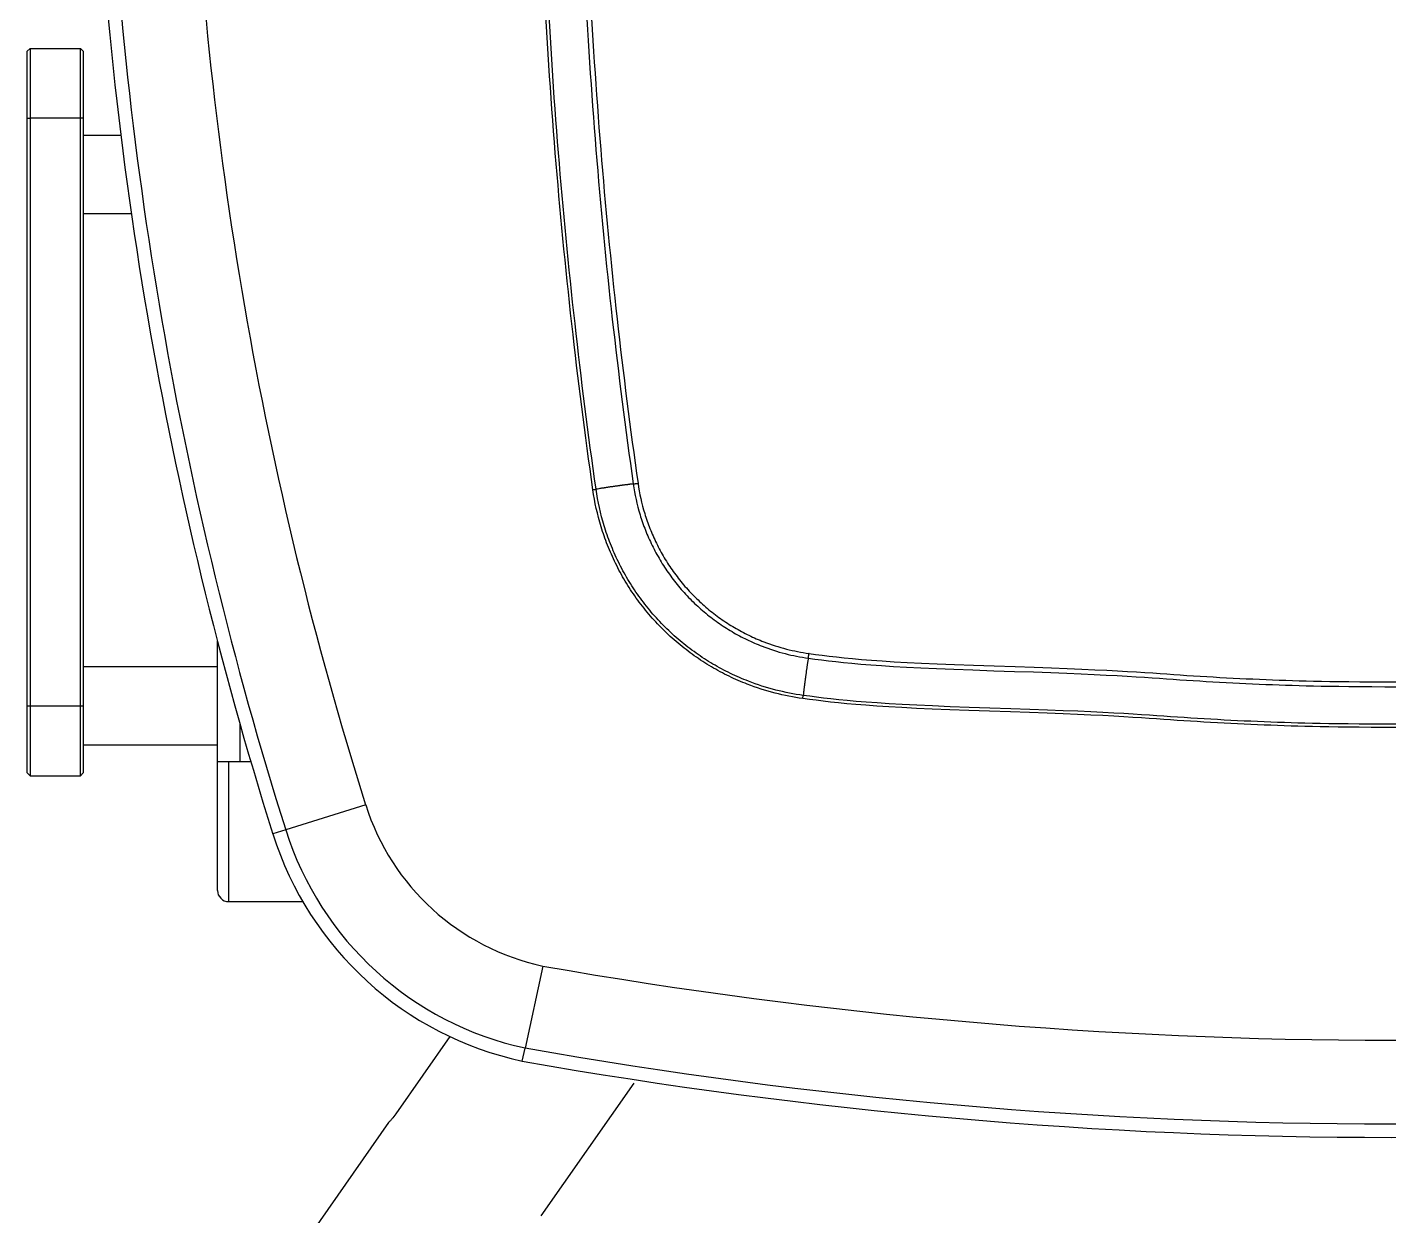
# Model space of a CAD drawing. Extents: x 2733443 to 3206532, y -1516114 to -1264405.
# Drawn here: x 2992565.7 to 2992776.5, y -1491577.2 to -1491393.2 of the extents above; entities that cross this region are included whole.
import ezdxf

# ---------------------------------------------------------------- set-up
doc = ezdxf.new("R2010")
doc.units = 0
doc.header["$MEASUREMENT"] = 0
doc.linetypes.add('1', pattern=[0, 0, 0])
doc.layers.get('0').update_dxf_attribs({"color": 250, "linetype": '1'})
doc.layers.add('furniture', color=33, linetype='Continuous')

# ---------------------------------------------------------------- blocks, each defined once
blk = doc.blocks.new('EQUIPMENT')
at = {"layer": 'furniture'}
for p, q in [((-39027.47, 10766.56), (-39027.04, 10766.99)), ((-39027.04, 10766.99), (-39019.24, 10766.99)), ((-39027.04, 10766.99), (-39027.04, 10756.17)), ((-39019.24, 10756.17), (-39019.24, 10766.99)), ((-39019.24, 10766.99), (-39018.81, 10766.56)), ((-39027.47, 10756.17), (-39027.47, 10766.56)), ((-39018.81, 10766.56), (-39018.81, 10756.17)), ((-39027.47, 10665.2), (-39027.47, 10756.17)), ((-39027.47, 10756.17), (-39027.04, 10756.17)), ((-39027.04, 10756.17), (-39027.04, 10665.2)), ((-39019.24, 10756.17), (-39027.04, 10756.17)), ((-39019.24, 10665.2), (-39019.24, 10756.17)), ((-39018.81, 10756.17), (-39019.24, 10756.17)), ((-39018.81, 10756.17), (-39018.81, 10665.2)), ((-39018.81, 10753.57), (-39012.98, 10753.57)), ((-39018.81, 10741.44), (-39011.36, 10741.44)), ((-38933.64, 10699.55), (-38933.82, 10699.53)), ((-38932.9, 10699.64), (-38932.93, 10699.64)), ((-38939.4, 10698.73), (-38939.41, 10698.73)), ((-38998.02, 10656.54), (-38998.02, 10675.2)), ((-38906.54, 10672.57), (-38906.56, 10672.4)), ((-38906.42, 10673.3), (-38906.43, 10673.28)), ((-39018.81, 10671.26), (-38998.02, 10671.26)), ((-38907.32, 10666.81), (-38907.33, 10666.79)), ((-39027.47, 10654.8), (-39027.47, 10665.2)), ((-39027.47, 10665.2), (-39027.04, 10665.2)), ((-39027.04, 10665.2), (-39019.24, 10665.2)), ((-39027.04, 10665.2), (-39027.04, 10654.37)), ((-39019.24, 10654.37), (-39019.24, 10665.2)), ((-39019.24, 10665.2), (-39018.81, 10665.2)), ((-39018.81, 10665.2), (-39018.81, 10654.8)), ((-38994.55, 10662.45), (-38994.55, 10656.54)), ((-39018.81, 10659.14), (-38998.02, 10659.14)), ((-38998.02, 10636.61), (-38998.02, 10656.54)), ((-38996.29, 10656.54), (-38998.02, 10656.54)), ((-38994.55, 10656.54), (-38996.29, 10656.54)), ((-38996.29, 10656.54), (-38996.29, 10634.88)), ((-38992.84, 10656.54), (-38994.55, 10656.54)), ((-38992.75, 10656.54), (-38992.84, 10656.54)), ((-39027.47, 10654.8), (-39027.04, 10654.37)), ((-39027.04, 10654.37), (-39019.24, 10654.37)), ((-39019.24, 10654.37), (-39018.81, 10654.8)), ((-38975.07, 10649.88), (-38987.45, 10645.97)), ((-38987.45, 10645.97), (-38989.43, 10645.35)), ((-38996.29, 10634.88), (-38984.81, 10634.88)), ((-38947.65, 10624.9), (-38950.38, 10612.21)), ((-38962.04, 10613.98), (-38970.42, 10602.01)), ((-38950.82, 10610.18), (-38950.38, 10612.21)), ((-38947.89, 10586.23), (-38933.52, 10606.75)), ((-38971.51, 10600.65), (-39005.3, 10552.4))]:
    blk.add_line(p, q, dxfattribs=at)
for centre, radius, start, end in [((-38411.11, 10827.86), 606.44, 181.90213, 197.51538), ((-38411.11, 10827.86), 604.36, 182.11034, 197.51538), ((-38411.11, 10827.86), 591.38, 182.11034, 197.51538), ((-38917.94, 10568.47), 132.02, 98.2724, 98.3603), ((-38917.7, 10566.91), 133.59, 98.1877, 98.2747), ((-38917.78, 10567.33), 133.17, 98.095, 98.1824), ((-38917.81, 10567.67), 132.83, 98.0117, 98.0994), ((-38917.85, 10567.82), 132.67, 97.9193, 98.007), ((-38917.93, 10568.52), 131.96, 97.8363, 97.9242), ((-38918.09, 10569.57), 130.9, 97.743, 97.8314), ((-38918.28, 10571.06), 129.41, 97.6579, 97.7469), ((-38918.51, 10572.66), 127.78, 97.5632, 97.6527), ((-38918.77, 10574.73), 125.7, 97.48, 97.5703), ((-38919.06, 10576.83), 123.58, 97.3835, 97.4746), ((-38919.41, 10579.58), 120.81, 97.2941, 97.3863), ((-38919.77, 10582.46), 117.9, 97.2019, 97.2953), ((-38920.13, 10585.32), 115.02, 97.1088, 97.2034), ((-38920.43, 10587.65), 112.67, 97.009, 97.1043), ((-38920.98, 10592.25), 108.05, 96.9193, 97.0172), ((-38921.69, 10598.05), 102.2, 96.8157, 96.9174), ((-38949.48, 10833.54), 134.92, 276.7414, 276.7643), ((-38939.58, 10750.23), 51.03, 276.7499, 276.7962), ((-38940.39, 10756.95), 57.8, 276.8009, 276.8276), ((-38955.48, 10882.32), 184.07, 276.8535, 276.8601), ((-38941.95, 10770), 70.94, 276.8418, 276.8606), ((-38940.39, 10757.02), 57.87, 276.866, 276.8907), ((-38941.58, 10766.95), 67.86, 276.8832, 276.9039), ((-38942.35, 10773.21), 74.18, 276.9118, 276.9304), ((-38941.87, 10769.23), 70.17, 276.9331, 276.953), ((-38941.72, 10768), 68.93, 276.9491, 276.9695), ((-38941.92, 10769.71), 70.65, 276.9621, 276.982), ((-38942.05, 10770.73), 71.67, 276.99, 277.0097), ((-38942.05, 10770.76), 71.7, 277.0103, 277.03), ((-38942.09, 10771.04), 71.99, 277.033, 277.0527), ((-38942.14, 10771.6), 72.55, 277.0358, 277.0553), ((-38942.23, 10772.07), 73.03, 277.0806, 277.1001), ((-38942.26, 10772.44), 73.4, 277.0856, 277.1051), ((-38942.32, 10772.87), 73.83, 277.1079, 277.1273), ((-38942.35, 10773.28), 74.24, 277.1129, 277.1322), ((-38942.43, 10773.7), 74.67, 277.1572, 277.1764), ((-38942.46, 10774.09), 75.06, 277.162, 277.1812), ((-38942.52, 10774.47), 75.45, 277.1889, 277.208), ((-38942.55, 10774.86), 75.84, 277.1936, 277.2127), ((-38942.64, 10775.24), 76.22, 277.2398, 277.2588), ((-38942.64, 10775.61), 76.59, 277.225, 277.2439), ((-38942.72, 10775.97), 76.96, 277.2734, 277.2923), ((-38942.76, 10776.38), 77.37, 277.2804, 277.2993), ((-38961.91, 10836.54), 139.64, 279.0747, 279.0904), ((-38948.01, 10749.8), 51.79, 279.0741, 279.1064), ((-38948.89, 10755.32), 57.38, 279.0985, 279.1174), ((-38968.97, 10879.9), 183.57, 279.1428, 279.1474), ((-38950.82, 10767.02), 69.24, 279.1683, 279.1817), ((-38948.61, 10753.68), 55.72, 279.1315, 279.1492), ((-38950.07, 10762.44), 64.6, 279.1878, 279.2027), ((-38950.87, 10767.64), 69.86, 279.1738, 279.1873), ((-38950.19, 10763.16), 65.33, 279.2237, 279.2383), ((-38949.84, 10761.27), 63.41, 279.2043, 279.2193), ((-38950.01, 10762.16), 64.31, 279.2332, 279.248), ((-38950.01, 10762.29), 64.44, 279.2374, 279.2521), ((-38949.94, 10761.66), 63.8, 279.2767, 279.2915), ((-38949.83, 10761.2), 63.34, 279.2615, 279.2764), ((-38949.8, 10761.01), 63.14, 279.281, 279.2959), ((-38949.76, 10760.69), 62.82, 279.3054, 279.3204), ((-38949.71, 10760.38), 62.51, 279.3201, 279.3351), ((-38949.66, 10760.04), 62.16, 279.3398, 279.3549), ((-38949.62, 10759.73), 61.85, 279.3596, 279.3747), ((-38949.53, 10759.41), 61.52, 279.3493, 279.3644), ((-38949.52, 10759.09), 61.21, 279.3994, 279.4146), ((-38949.44, 10758.76), 60.86, 279.3892, 279.4044), ((-38949.39, 10758.44), 60.54, 279.4092, 279.4245), ((-38949.34, 10758.09), 60.18, 279.4344, 279.4497), ((-38949.27, 10757.8), 59.89, 279.4242, 279.4395), ((-38949.24, 10757.46), 59.55, 279.4699, 279.4853), ((-38949.15, 10756.97), 59.06, 279.4699, 279.4854), ((-38904.03, 10484.51), 217.12, 99.2662, 99.3744), ((-38924.98, 10613.7), 86.24, 99.1381, 99.3485), ((-38922.56, 10598.69), 101.45, 99.0233, 99.1425), ((-38891.67, 10400.38), 302.15, 98.8781, 98.9102), ((-38918.74, 10573.72), 126.7, 98.8002, 98.8852), ((-38921.87, 10594.46), 105.73, 98.7301, 98.8391), ((-38919.01, 10575.76), 124.65, 98.6333, 98.7247), ((-38917.23, 10563.78), 136.76, 98.5375, 98.6202), ((-38918.16, 10569.98), 130.49, 98.4498, 98.5376), ((-38918.39, 10571.63), 128.83, 98.3632, 98.4529), ((-38793.01, 10654.31), 114.99, 171.227, 171.3216), ((-38795.34, 10654.67), 112.63, 171.1298, 171.2252), ((-38799.9, 10655.39), 108.01, 171.036, 171.1339), ((-38805.67, 10656.3), 102.17, 170.9341, 171.0359), ((-39038.69, 10693.84), 133.85, 350.8575, 350.8806), ((-38956.5, 10680.66), 50.62, 350.8721, 350.9188), ((-39086.83, 10701.39), 182.58, 350.9556, 350.9622), ((-38963.13, 10681.73), 57.33, 350.9028, 350.9297), ((-38973, 10683.28), 67.32, 351.0075, 351.0283), ((-38963.2, 10681.74), 57.4, 350.9798, 351.0047), ((-38976.04, 10683.75), 70.4, 350.9781, 350.9972), ((-38975.27, 10683.64), 69.62, 351.0533, 351.0734), ((-38979.18, 10684.28), 73.58, 351.0148, 351.0336), ((-38976.73, 10683.89), 71.1, 351.0951, 351.1149), ((-38975.76, 10683.73), 70.11, 351.0825, 351.1025), ((-38974.02, 10683.45), 68.36, 351.0666, 351.0871), ((-38977.59, 10684.01), 71.97, 351.1663, 351.1861), ((-38977.05, 10683.92), 71.42, 351.1447, 351.1646), ((-38976.75, 10683.86), 71.12, 351.1399, 351.1597), ((-38978.44, 10684.14), 72.82, 351.2062, 351.2258), ((-38978.06, 10684.08), 72.44, 351.1848, 351.2044), ((-38979.66, 10684.33), 74.06, 351.2637, 351.2831), ((-38979.25, 10684.26), 73.65, 351.2456, 351.2651), ((-38978.86, 10684.2), 73.25, 351.2274, 351.247), ((-38980.44, 10684.45), 74.85, 351.2997, 351.3189), ((-38980.04, 10684.39), 74.45, 351.2817, 351.3011), ((-38981.52, 10684.6), 75.94, 351.3666, 351.3857), ((-38981.21, 10684.57), 75.63, 351.3354, 351.3545), ((-38980.82, 10684.48), 75.23, 351.337, 351.3562), ((-38982.34, 10684.7), 76.77, 351.4211, 351.4401), ((-38981.92, 10684.69), 76.35, 351.3649, 351.3839), ((-38775.06, 10651.65), 133.13, 172.2149, 172.3023), ((-38775.4, 10651.71), 132.78, 172.1296, 172.2173), ((-38775.56, 10651.72), 132.63, 172.0373, 172.125), ((-38776.25, 10651.83), 131.92, 171.9545, 172.0424), ((-38777.31, 10651.96), 130.86, 171.8605, 171.9489), ((-38778.79, 10652.19), 129.37, 171.7765, 171.8655), ((-38780.39, 10652.41), 127.75, 171.6845, 171.774), ((-38782.45, 10652.72), 125.67, 171.5952, 171.6856), ((-38784.55, 10653.02), 123.55, 171.5024, 171.5935), ((-38787.29, 10653.44), 120.77, 171.4127, 171.505), ((-38790.16, 10653.87), 117.87, 171.3184, 171.4118), ((-38821.62, 10657.41), 86.21, 173.2584, 173.4688), ((-38806.53, 10655.62), 101.42, 173.1378, 173.257), ((-38607.4, 10631.09), 302.05, 172.9988, 173.0309), ((-38781.48, 10652.48), 126.66, 172.9173, 173.0023), ((-38802.27, 10655.14), 105.7, 172.8495, 172.9586), ((-38783.5, 10652.77), 124.61, 172.7522, 172.8436), ((-38771.51, 10651.22), 136.71, 172.6578, 172.7406), ((-38777.71, 10652.01), 130.45, 172.5673, 172.6551), ((-38779.36, 10652.23), 128.79, 172.4811, 172.5709), ((-38776.2, 10651.81), 131.98, 172.3924, 172.4802), ((-38774.65, 10651.61), 133.55, 172.3059, 172.3929), ((-38959.24, 10672.56), 52.24, 353.1777, 353.2097), ((-39047.24, 10683.06), 140.86, 353.1762, 353.1918), ((-38963.21, 10673.03), 56.23, 353.2662, 353.2838), ((-38976.73, 10674.61), 69.85, 353.2638, 353.2771), ((-39091.3, 10688.19), 185.22, 353.2464, 353.2509), ((-38964.87, 10673.22), 57.91, 353.2209, 353.2396), ((-38971.81, 10674.03), 64.89, 353.3546, 353.3693), ((-38970.91, 10673.95), 63.98, 353.3159, 353.3308), ((-38972.8, 10674.17), 65.89, 353.2987, 353.3131), ((-38977.38, 10674.69), 70.5, 353.3045, 353.3179), ((-38972.07, 10674.09), 65.15, 353.2707, 353.2855), ((-38969.99, 10673.84), 63.06, 353.4211, 353.4359), ((-38970.37, 10673.88), 63.44, 353.4083, 353.4231), ((-38970.63, 10673.92), 63.7, 353.3887, 353.4035), ((-38970.83, 10673.94), 63.91, 353.3726, 353.3874), ((-38971.29, 10673.97), 64.37, 353.3831, 353.3978), ((-38971.97, 10674.09), 65.06, 353.3338, 353.3484), ((-38968.36, 10673.64), 61.42, 353.5066, 353.5217), ((-38968.74, 10673.68), 61.8, 353.4935, 353.5086), ((-38969.02, 10673.72), 62.09, 353.4736, 353.4886), ((-38969.36, 10673.76), 62.42, 353.4572, 353.4721), ((-38969.67, 10673.8), 62.74, 353.4408, 353.4557), ((-38966.6, 10673.44), 59.65, 353.5905, 353.6059), ((-38967.03, 10673.52), 60.09, 353.5428, 353.5581), ((-38967.41, 10673.53), 60.47, 353.5567, 353.572), ((-38967.7, 10673.57), 60.76, 353.5399, 353.5551), ((-38968.03, 10673.64), 61.09, 353.4927, 353.5078), ((-38691.67, 10642.21), 217.05, 173.3843, 173.4925), ((-38939.86, 10660.99), 36.92, 197.5154, 257.8266), ((-38939.86, 10660.99), 51.98, 197.5154, 257.8266), ((-38939.86, 10660.99), 49.9, 197.5154, 257.8266), ((-38996.29, 10636.61), 1.73, 180, 270), ((-38816.21, 11371.88), 758.46, 260.02062, 279.97938), ((-38816.21, 11371.44), 770.99, 259.97796, 280.02204), ((-38816.21, 11371.37), 773, 259.97128, 280.02872)]:
    blk.add_arc(centre, radius, start, end, dxfattribs=at)
for points, knots in [([(-38939.88, 10698.65), (-38941.1, 10707.19), (-38942.19, 10715.75), (-38944.13, 10733.12), (-38944.99, 10741.94), (-38946.44, 10759.84), (-38947.03, 10768.92), (-38947.95, 10787.35), (-38948.26, 10796.68), (-38948.42, 10806.03)], [0, 0, 0, 0, 0.240077, 0.240077, 0.48667, 0.48667, 0.73993, 0.73993, 1, 1, 1, 1]), ([(-38939.4, 10698.73), (-38940.61, 10707.26), (-38941.7, 10715.82), (-38943.64, 10733.18), (-38944.49, 10742), (-38945.95, 10759.89), (-38946.54, 10768.96), (-38947.45, 10787.38), (-38947.77, 10796.71), (-38947.93, 10806.05)], [0, 0, 0, 0, 0.240077, 0.240077, 0.48667, 0.48667, 0.73993, 0.73993, 1, 1, 1, 1]), ([(-38942.11, 10806.15), (-38941.95, 10796.87), (-38941.64, 10787.6), (-38940.73, 10769.31), (-38940.14, 10760.3), (-38938.7, 10742.53), (-38937.86, 10733.77), (-38935.92, 10716.52), (-38934.84, 10708.03), (-38933.64, 10699.55)], [0, 0, 0, 0, 0.26007, 0.26007, 0.51333, 0.51333, 0.759923, 0.759923, 1, 1, 1, 1]), ([(-38941.37, 10806.09), (-38941.21, 10796.84), (-38940.9, 10787.6), (-38939.99, 10769.34), (-38939.41, 10760.34), (-38937.96, 10742.58), (-38937.12, 10733.83), (-38935.19, 10716.6), (-38934.11, 10708.11), (-38932.9, 10699.64)], [0.0005783, 0.0005783, 0.0005783, 0.0005783, 0.2600699, 0.2600699, 0.5133296, 0.5133296, 0.7599233, 0.7599233, 1, 1, 1, 1]), ([(-38933.64, 10699.55), (-38933.41, 10697.93), (-38933.06, 10696.34), (-38932.34, 10693.97), (-38932.06, 10693.17), (-38931.44, 10691.59), (-38931.09, 10690.81), (-38930.33, 10689.26), (-38929.92, 10688.5), (-38929.03, 10687), (-38928.55, 10686.27), (-38927.52, 10684.84), (-38926.98, 10684.14), (-38925.84, 10682.79), (-38925.24, 10682.14), (-38923.98, 10680.89), (-38923.33, 10680.29), (-38921.97, 10679.16), (-38921.27, 10678.62), (-38919.84, 10677.6), (-38919.1, 10677.12), (-38917.6, 10676.24), (-38916.83, 10675.83), (-38915.28, 10675.08), (-38914.5, 10674.74), (-38912.53, 10673.97), (-38911.33, 10673.59), (-38908.94, 10672.97), (-38907.74, 10672.74), (-38906.54, 10672.57)], [0, 0, 0, 0, 0.119244, 0.119244, 0.180746, 0.180746, 0.243289, 0.243289, 0.306691, 0.306691, 0.370754, 0.370754, 0.435264, 0.435264, 0.5, 0.5, 0.564736, 0.564736, 0.629246, 0.629246, 0.693309, 0.693309, 0.756711, 0.756711, 0.819254, 0.819254, 0.911064, 0.911064, 1, 1, 1, 1]), ([(-38932.9, 10699.64), (-38932.68, 10698.06), (-38932.33, 10696.5), (-38931.63, 10694.19), (-38931.36, 10693.41), (-38930.75, 10691.87), (-38930.41, 10691.11), (-38929.67, 10689.6), (-38929.27, 10688.85), (-38928.4, 10687.39), (-38927.93, 10686.67), (-38926.93, 10685.27), (-38926.4, 10684.59), (-38925.28, 10683.28), (-38924.69, 10682.64), (-38923.46, 10681.42), (-38922.82, 10680.84), (-38921.5, 10679.73), (-38920.82, 10679.2), (-38919.42, 10678.21), (-38918.7, 10677.74), (-38917.23, 10676.88), (-38916.48, 10676.48), (-38914.97, 10675.75), (-38914.2, 10675.41), (-38912.28, 10674.67), (-38911.11, 10674.29), (-38908.77, 10673.69), (-38907.6, 10673.46), (-38906.42, 10673.3)], [0, 0, 0, 0, 0.119244, 0.119244, 0.180746, 0.180746, 0.243289, 0.243289, 0.306691, 0.306691, 0.370754, 0.370754, 0.435264, 0.435264, 0.5, 0.5, 0.564736, 0.564736, 0.629246, 0.629246, 0.693309, 0.693309, 0.756711, 0.756711, 0.819254, 0.819254, 0.911064, 0.911064, 1, 1, 1, 1]), ([(-38907.38, 10666.32), (-38908.83, 10666.52), (-38910.26, 10666.8), (-38913.13, 10667.53), (-38914.57, 10667.99), (-38916.93, 10668.91), (-38917.87, 10669.32), (-38919.73, 10670.22), (-38920.65, 10670.71), (-38922.45, 10671.77), (-38923.33, 10672.34), (-38925.05, 10673.56), (-38925.89, 10674.21), (-38927.51, 10675.57), (-38928.3, 10676.29), (-38929.8, 10677.79), (-38930.52, 10678.57), (-38931.9, 10680.18), (-38932.55, 10681.02), (-38933.78, 10682.73), (-38934.35, 10683.61), (-38935.42, 10685.41), (-38935.92, 10686.32), (-38936.83, 10688.18), (-38937.24, 10689.12), (-38937.99, 10691.01), (-38938.32, 10691.96), (-38939.18, 10694.8), (-38939.61, 10696.71), (-38939.88, 10698.65)], [0, 0, 0, 0, 0.088936, 0.088936, 0.180746, 0.180746, 0.243289, 0.243289, 0.306691, 0.306691, 0.370754, 0.370754, 0.435264, 0.435264, 0.5, 0.5, 0.564736, 0.564736, 0.629246, 0.629246, 0.693309, 0.693309, 0.756711, 0.756711, 0.819254, 0.819254, 0.880756, 0.880756, 1, 1, 1, 1]), ([(-38907.32, 10666.81), (-38908.75, 10667), (-38910.16, 10667.28), (-38913, 10668.01), (-38914.42, 10668.46), (-38916.75, 10669.37), (-38917.68, 10669.77), (-38919.51, 10670.66), (-38920.42, 10671.15), (-38922.19, 10672.19), (-38923.07, 10672.76), (-38924.76, 10673.96), (-38925.59, 10674.6), (-38927.19, 10675.95), (-38927.97, 10676.65), (-38929.45, 10678.13), (-38930.16, 10678.9), (-38931.52, 10680.5), (-38932.16, 10681.32), (-38933.37, 10683.02), (-38933.94, 10683.88), (-38935, 10685.66), (-38935.49, 10686.56), (-38936.38, 10688.39), (-38936.79, 10689.32), (-38937.53, 10691.19), (-38937.86, 10692.13), (-38938.71, 10694.93), (-38939.13, 10696.82), (-38939.4, 10698.73)], [0, 0, 0, 0, 0.088936, 0.088936, 0.180746, 0.180746, 0.243289, 0.243289, 0.306691, 0.306691, 0.370754, 0.370754, 0.435264, 0.435264, 0.5, 0.5, 0.564736, 0.564736, 0.629246, 0.629246, 0.693309, 0.693309, 0.756711, 0.756711, 0.819254, 0.819254, 0.880756, 0.880756, 1, 1, 1, 1]), ([(-38906.54, 10672.57), (-38901.14, 10671.83), (-38895.73, 10671.19), (-38859.88, 10670.08), (-38854.44, 10669.61), (-38843.54, 10668.87), (-38838.08, 10668.59), (-38827.16, 10668.22), (-38821.69, 10668.13), (-38785.54, 10668.13), (-38780.07, 10668.22), (-38769.14, 10668.59), (-38763.69, 10668.87), (-38752.79, 10669.61), (-38747.35, 10670.07), (-38736.5, 10671.18), (-38731.09, 10671.83), (-38725.69, 10672.57)], [0, 0, 0, 0, 0.124748, 0.124748, 0.249711, 0.249711, 0.374819, 0.374819, 0.5, 0.5, 0.625181, 0.625181, 0.750289, 0.750289, 0.875252, 0.875252, 1, 1, 1, 1]), ([(-38906.42, 10673.3), (-38901.03, 10672.57), (-38895.63, 10671.92), (-38859.8, 10670.81), (-38854.37, 10670.35), (-38843.48, 10669.61), (-38838.04, 10669.33), (-38827.13, 10668.96), (-38821.67, 10668.87), (-38785.53, 10668.87), (-38780.07, 10668.96), (-38769.16, 10669.33), (-38763.71, 10669.61), (-38752.83, 10670.35), (-38747.4, 10670.81), (-38736.57, 10671.92), (-38731.17, 10672.57), (-38725.78, 10673.3)], [0, 0, 0, 0, 0.124748, 0.124748, 0.249711, 0.249711, 0.374819, 0.374819, 0.5, 0.5, 0.625181, 0.625181, 0.750289, 0.750289, 0.875252, 0.875252, 1, 1, 1, 1]), ([(-38724.82, 10666.32), (-38730.29, 10665.57), (-38735.78, 10664.92), (-38746.77, 10663.79), (-38752.28, 10663.32), (-38763.32, 10662.57), (-38768.85, 10662.29), (-38779.92, 10661.91), (-38785.45, 10661.82), (-38821.75, 10661.82), (-38827.29, 10661.91), (-38838.36, 10662.29), (-38843.89, 10662.57), (-38854.93, 10663.32), (-38860.44, 10663.79), (-38896.43, 10664.92), (-38901.91, 10665.57), (-38907.38, 10666.32)], [0, 0, 0, 0, 0.124748, 0.124748, 0.249711, 0.249711, 0.374819, 0.374819, 0.5, 0.5, 0.625181, 0.625181, 0.750289, 0.750289, 0.875252, 0.875252, 1, 1, 1, 1]), ([(-38724.9, 10666.81), (-38730.37, 10666.06), (-38735.84, 10665.41), (-38746.82, 10664.28), (-38752.33, 10663.81), (-38763.36, 10663.06), (-38768.88, 10662.78), (-38779.94, 10662.4), (-38785.47, 10662.31), (-38821.76, 10662.31), (-38827.29, 10662.4), (-38838.35, 10662.78), (-38843.87, 10663.06), (-38854.9, 10663.81), (-38860.4, 10664.28), (-38896.38, 10665.41), (-38901.86, 10666.06), (-38907.32, 10666.81)], [0, 0, 0, 0, 0.124748, 0.124748, 0.249711, 0.249711, 0.374819, 0.374819, 0.5, 0.5, 0.625181, 0.625181, 0.750289, 0.750289, 0.875252, 0.875252, 1, 1, 1, 1]), ([(-38970.42, 10602.01), (-38970.62, 10601.72), (-38970.96, 10601.29), (-38971.39, 10600.77), (-38971.51, 10600.65), (-38971.51, 10600.65)], [0, 0, 0, 0, 0.001153919, 0.001978561, 0.003132493, 0.003132493, 0.003132493, 0.003132493])]:
    blk.add_open_spline(points, degree=3, knots=knots, dxfattribs=at)

msp = doc.modelspace()

# ---------------------------------------------------------------- block references
at = {"color": 240, "true_color": 0xed1f24}
msp.add_blockref('EQUIPMENT', (3031593.1809, -1502163.4359), dxfattribs=at)

doc.saveas('drawing.dxf')
